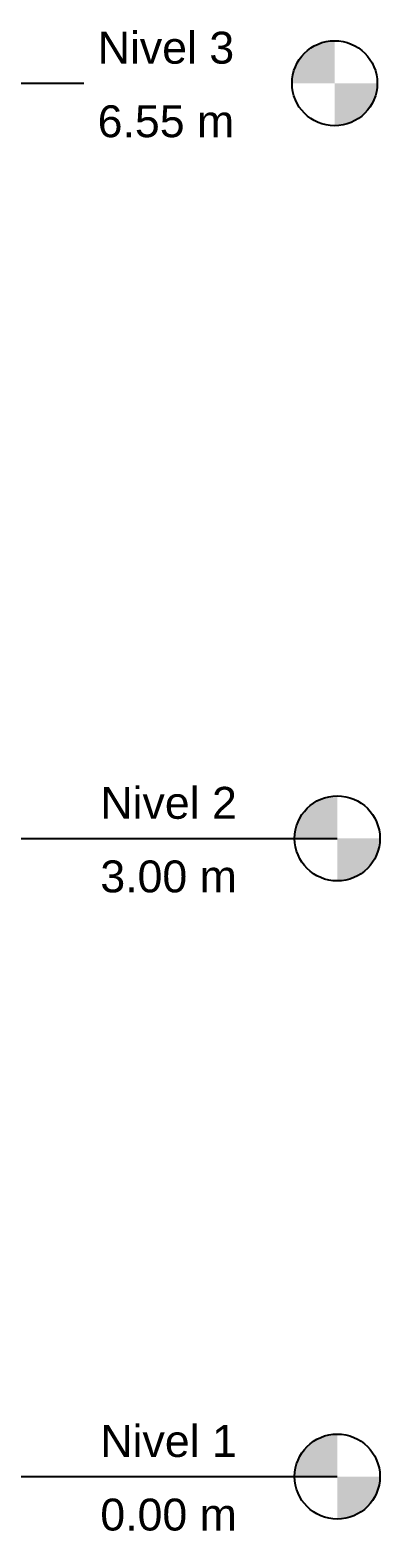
# Model space of a CAD drawing. Header units: inches. Extents: x -6 to 158, y 10 to 161.
# Drawn here: x 38.49 to 40.13, y 32.01 to 39.06 of the extents above; entities that cross this region are included whole.
import ezdxf

# ---------------------------------------------------------------- set-up
doc = ezdxf.new("R2010")
doc.units = ezdxf.units.IN
doc.header["$MEASUREMENT"] = 0
doc.linetypes.add('DASHED2', pattern=[9.525, 6.35, -3.175])
doc.layers.add('Proy', color=1, linetype='DASHED2')
doc.styles.add('Arial', font='arial.ttf', dxfattribs={"height": 250})

msp = doc.modelspace()

# ---------------------------------------------------------------- hatches: boundary and pattern name
at = {"layer": 'Proy', "ltscale": 0.75}
h = msp.add_hatch(color=256, dxfattribs=at)
edge = h.paths.add_edge_path(flags=0)
edge.add_line((39.9212, 38.8125), (39.7212, 38.8125))
edge.add_arc((39.9212, 38.8125), 0.2, 90, 180, ccw=False)
edge.add_line((39.9212, 39.0125), (39.9212, 38.8125))
h = msp.add_hatch(color=256, dxfattribs=at)
edge = h.paths.add_edge_path(flags=0)
edge.add_line((39.9212, 38.6125), (39.9212, 38.8125))
edge.add_line((39.9212, 38.8125), (40.1212, 38.8125))
edge.add_arc((39.9212, 38.8125), 0.2, 270, 360, ccw=False)
h = msp.add_hatch(color=256, dxfattribs=at)
edge = h.paths.add_edge_path(flags=0)
edge.add_line((39.9337, 35.2625), (39.7337, 35.2625))
edge.add_arc((39.9337, 35.2625), 0.2, 90, 180, ccw=False)
edge.add_line((39.9337, 35.4625), (39.9337, 35.2625))
h = msp.add_hatch(color=256, dxfattribs=at)
edge = h.paths.add_edge_path(flags=0)
edge.add_line((39.9337, 35.0625), (39.9337, 35.2625))
edge.add_line((39.9337, 35.2625), (40.1337, 35.2625))
edge.add_arc((39.9337, 35.2625), 0.2, 270, 360, ccw=False)
h = msp.add_hatch(color=256, dxfattribs=at)
edge = h.paths.add_edge_path(flags=0)
edge.add_line((39.9337, 32.2625), (39.7337, 32.2625))
edge.add_arc((39.9337, 32.2625), 0.2, 90, 180, ccw=False)
edge.add_line((39.9337, 32.4625), (39.9337, 32.2625))
h = msp.add_hatch(color=256, dxfattribs=at)
edge = h.paths.add_edge_path(flags=0)
edge.add_line((39.9337, 32.0625), (39.9337, 32.2625))
edge.add_line((39.9337, 32.2625), (40.1337, 32.2625))
edge.add_arc((39.9337, 32.2625), 0.2, 270, 360, ccw=False)

# ---------------------------------------------------------------- linework, layer by layer
at = {"layer": 'Proy', "color": 253, "ltscale": 0.75}
for p, q in [((19.694, 38.8125), (39.9212, 38.8125)), ((15.9505, 35.2625), (39.9337, 35.2625))]:
    msp.add_line(p, q, dxfattribs=at)
at = {"layer": 'Proy', "ltscale": 0.75}
msp.add_line((15.9505, 32.2625), (39.9337, 32.2625), dxfattribs=at)
for centre in [(39.9212, 38.8125), (39.9337, 35.2625), (39.9337, 32.2625)]:
    msp.add_circle(centre, 0.2, dxfattribs=at)

# ---------------------------------------------------------------- texts
at = {"layer": 'Proy', "ltscale": 0.75, "char_height": 0.15, "attachment_point": 1, "style": 'Arial'}
for s, insert, width in [('Nivel 3', (38.8094, 39.0547), 0.921941), ('6.55 m', (38.8094, 38.7088), 0.881856), ('Nivel 2', (38.8219, 35.5047), 2.570525), ('3.00 m', (38.8219, 35.1588), 0.881856), ('Nivel 1', (38.8219, 32.5047), 0.921941), ('0.00 m', (38.8219, 32.1588), 0.881856)]:
    msp.add_mtext(s, dxfattribs=dict(at, insert=insert, width=width))

doc.saveas('drawing.dxf')
